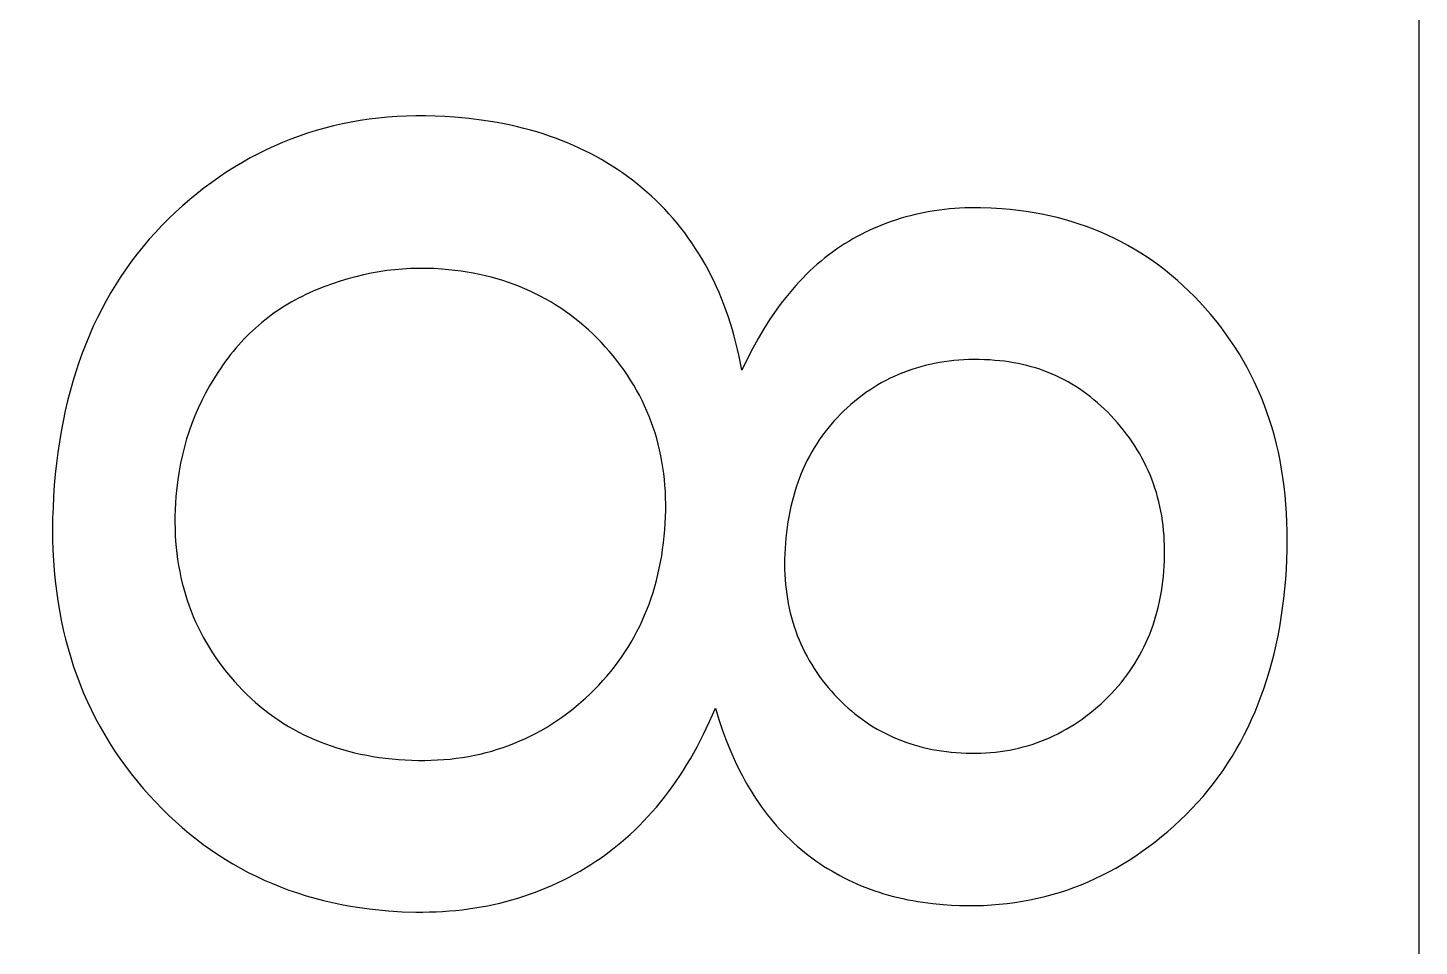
# Model space of a CAD drawing. Extents: x -8894 to -3022, y 6798 to 8329.
# Drawn here: x -6771.6 to -6714.1, y 7004.1 to 7042.1 of the extents above; entities that cross this region are included whole.
import ezdxf

# ---------------------------------------------------------------- set-up
doc = ezdxf.new("R2010")
doc.units = 0
doc.layers.add('LAYER_03', color=7, linetype='CONTINUOUS')
doc.layers.add('STEVILKE', color=7, linetype='CONTINUOUS')

msp = doc.modelspace()

# ---------------------------------------------------------------- linework, layer by layer
at = {"layer": 'LAYER_03'}
msp.add_lwpolyline([(-6864.513, 7080.068), (-6714.117, 7080.068), (-6714.117, 6848.068, -0.414214), (-6764.117, 6798.068), (-6889.517, 6798.068)], format="xyb", dxfattribs=at)
at = {"layer": 'STEVILKE'}
for p, q in [((-6756.753, 7032.065), (-6757.075, 7032.017)), ((-6756.429, 7032.103), (-6756.753, 7032.065)), ((-6756.105, 7032.131), (-6756.429, 7032.103)), ((-6755.781, 7032.149), (-6756.105, 7032.131)), ((-6755.456, 7032.158), (-6755.781, 7032.149)), ((-6755.13, 7032.157), (-6755.456, 7032.158)), ((-6754.804, 7032.146), (-6755.13, 7032.157)), ((-6754.477, 7032.125), (-6754.804, 7032.146)), ((-6754.211, 7032.102), (-6754.477, 7032.125)), ((-6753.949, 7032.073), (-6754.211, 7032.102)), ((-6753.689, 7032.039), (-6753.949, 7032.073)), ((-6759, 7031.524), (-6759.319, 7031.407)), ((-6758.681, 7031.63), (-6759, 7031.524)), ((-6758.361, 7031.727), (-6758.681, 7031.63)), ((-6758.04, 7031.814), (-6758.361, 7031.727)), ((-6757.719, 7031.892), (-6758.04, 7031.814)), ((-6757.398, 7031.959), (-6757.719, 7031.892)), ((-6757.075, 7032.017), (-6757.398, 7031.959)), ((-6753.433, 7031.999), (-6753.689, 7032.039)), ((-6753.18, 7031.954), (-6753.433, 7031.999)), ((-6752.93, 7031.904), (-6753.18, 7031.954)), ((-6752.683, 7031.848), (-6752.93, 7031.904)), ((-6752.44, 7031.788), (-6752.683, 7031.848)), ((-6752.199, 7031.721), (-6752.44, 7031.788)), ((-6751.962, 7031.65), (-6752.199, 7031.721)), ((-6751.729, 7031.573), (-6751.962, 7031.65)), ((-6751.498, 7031.491), (-6751.729, 7031.573)), ((-6751.271, 7031.404), (-6751.498, 7031.491)), ((-6760.407, 7030.922), (-6760.555, 7030.842)), ((-6760.257, 7030.999), (-6760.407, 7030.922)), ((-6760.105, 7031.073), (-6760.257, 7030.999)), ((-6759.951, 7031.145), (-6760.105, 7031.073)), ((-6759.795, 7031.214), (-6759.951, 7031.145)), ((-6759.637, 7031.281), (-6759.795, 7031.214)), ((-6759.319, 7031.407), (-6759.637, 7031.281)), ((-6751.047, 7031.311), (-6751.271, 7031.404)), ((-6750.826, 7031.213), (-6751.047, 7031.311)), ((-6750.608, 7031.109), (-6750.826, 7031.213)), ((-6750.394, 7031), (-6750.608, 7031.109)), ((-6750.182, 7030.886), (-6750.394, 7031)), ((-6761.267, 7030.407), (-6761.403, 7030.313)), ((-6761.128, 7030.499), (-6761.267, 7030.407)), ((-6760.988, 7030.589), (-6761.128, 7030.499)), ((-6760.846, 7030.676), (-6760.988, 7030.589)), ((-6760.702, 7030.76), (-6760.846, 7030.676)), ((-6760.555, 7030.842), (-6760.702, 7030.76)), ((-6749.974, 7030.767), (-6750.182, 7030.886)), ((-6749.77, 7030.642), (-6749.974, 7030.767)), ((-6749.568, 7030.512), (-6749.77, 7030.642)), ((-6749.37, 7030.377), (-6749.568, 7030.512)), ((-6749.175, 7030.236), (-6749.37, 7030.377)), ((-6762.055, 7029.802), (-6762.179, 7029.692)), ((-6761.928, 7029.909), (-6762.055, 7029.802)), ((-6761.8, 7030.014), (-6761.928, 7029.909)), ((-6761.669, 7030.116), (-6761.8, 7030.014)), ((-6761.537, 7030.216), (-6761.669, 7030.116)), ((-6761.403, 7030.313), (-6761.537, 7030.216)), ((-6748.983, 7030.09), (-6749.175, 7030.236)), ((-6748.794, 7029.939), (-6748.983, 7030.09)), ((-6748.609, 7029.782), (-6748.794, 7029.939)), ((-6748.426, 7029.62), (-6748.609, 7029.782)), ((-6762.657, 7029.228), (-6762.772, 7029.106)), ((-6762.541, 7029.348), (-6762.657, 7029.228)), ((-6762.422, 7029.465), (-6762.541, 7029.348)), ((-6762.302, 7029.58), (-6762.422, 7029.465)), ((-6762.179, 7029.692), (-6762.302, 7029.58)), ((-6748.247, 7029.453), (-6748.426, 7029.62)), ((-6748.072, 7029.28), (-6748.247, 7029.453)), ((-6747.899, 7029.102), (-6748.072, 7029.28)), ((-6763.104, 7028.723), (-6763.21, 7028.591)), ((-6762.995, 7028.853), (-6763.104, 7028.723)), ((-6762.884, 7028.981), (-6762.995, 7028.853)), ((-6762.772, 7029.106), (-6762.884, 7028.981)), ((-6747.73, 7028.919), (-6747.899, 7029.102)), ((-6747.563, 7028.73), (-6747.73, 7028.919)), ((-6747.402, 7028.538), (-6747.563, 7028.73)), ((-6763.617, 7028.036), (-6763.714, 7027.891)), ((-6763.519, 7028.178), (-6763.617, 7028.036)), ((-6763.418, 7028.318), (-6763.519, 7028.178)), ((-6763.315, 7028.456), (-6763.418, 7028.318)), ((-6763.21, 7028.591), (-6763.315, 7028.456)), ((-6747.246, 7028.343), (-6747.402, 7028.538)), ((-6747.096, 7028.145), (-6747.246, 7028.343)), ((-6746.952, 7027.945), (-6747.096, 7028.145)), ((-6734.883, 7028.037), (-6735.068, 7027.978)), ((-6734.696, 7028.092), (-6734.883, 7028.037)), ((-6734.506, 7028.142), (-6734.696, 7028.092)), ((-6734.315, 7028.188), (-6734.506, 7028.142)), ((-6734.121, 7028.228), (-6734.315, 7028.188)), ((-6733.925, 7028.264), (-6734.121, 7028.228)), ((-6733.727, 7028.296), (-6733.925, 7028.264)), ((-6733.527, 7028.323), (-6733.727, 7028.296)), ((-6733.325, 7028.345), (-6733.527, 7028.323)), ((-6733.12, 7028.363), (-6733.325, 7028.345)), ((-6732.913, 7028.375), (-6733.12, 7028.363)), ((-6732.704, 7028.384), (-6732.913, 7028.375)), ((-6732.493, 7028.387), (-6732.704, 7028.384)), ((-6732.28, 7028.386), (-6732.493, 7028.387)), ((-6732.065, 7028.381), (-6732.28, 7028.386)), ((-6731.847, 7028.37), (-6732.065, 7028.381)), ((-6731.627, 7028.355), (-6731.847, 7028.37)), ((-6731.433, 7028.338), (-6731.627, 7028.355)), ((-6731.241, 7028.316), (-6731.433, 7028.338)), ((-6731.051, 7028.29), (-6731.241, 7028.316)), ((-6730.862, 7028.259), (-6731.051, 7028.29)), ((-6730.676, 7028.224), (-6730.862, 7028.259)), ((-6730.492, 7028.185), (-6730.676, 7028.224)), ((-6730.311, 7028.141), (-6730.492, 7028.185)), ((-6730.131, 7028.093), (-6730.311, 7028.141)), ((-6729.953, 7028.041), (-6730.131, 7028.093)), ((-6729.777, 7027.984), (-6729.953, 7028.041)), ((-6763.901, 7027.596), (-6764.077, 7027.298)), ((-6763.714, 7027.891), (-6763.901, 7027.596)), ((-6746.813, 7027.743), (-6746.952, 7027.945)), ((-6746.681, 7027.538), (-6746.813, 7027.743)), ((-6746.554, 7027.331), (-6746.681, 7027.538)), ((-6736.132, 7027.524), (-6736.302, 7027.433)), ((-6735.96, 7027.612), (-6736.132, 7027.524)), ((-6735.786, 7027.694), (-6735.96, 7027.612)), ((-6735.61, 7027.772), (-6735.786, 7027.694)), ((-6735.431, 7027.845), (-6735.61, 7027.772)), ((-6735.251, 7027.914), (-6735.431, 7027.845)), ((-6735.068, 7027.978), (-6735.251, 7027.914)), ((-6729.604, 7027.922), (-6729.777, 7027.984)), ((-6729.432, 7027.857), (-6729.604, 7027.922)), ((-6729.263, 7027.787), (-6729.432, 7027.857)), ((-6729.096, 7027.712), (-6729.263, 7027.787)), ((-6728.93, 7027.634), (-6729.096, 7027.712)), ((-6728.767, 7027.551), (-6728.93, 7027.634)), ((-6728.606, 7027.463), (-6728.767, 7027.551)), ((-6728.447, 7027.371), (-6728.606, 7027.463)), ((-6764.243, 7026.996), (-6764.399, 7026.69)), ((-6764.077, 7027.298), (-6764.243, 7026.996)), ((-6746.433, 7027.121), (-6746.554, 7027.331)), ((-6746.318, 7026.909), (-6746.433, 7027.121)), ((-6746.208, 7026.695), (-6746.318, 7026.909)), ((-6737.118, 7026.904), (-6737.275, 7026.784)), ((-6736.959, 7027.019), (-6737.118, 7026.904)), ((-6736.798, 7027.129), (-6736.959, 7027.019)), ((-6736.635, 7027.235), (-6736.798, 7027.129)), ((-6736.47, 7027.336), (-6736.635, 7027.235)), ((-6736.302, 7027.433), (-6736.47, 7027.336)), ((-6728.29, 7027.275), (-6728.447, 7027.371)), ((-6728.135, 7027.174), (-6728.29, 7027.275)), ((-6727.983, 7027.069), (-6728.135, 7027.174)), ((-6727.832, 7026.96), (-6727.983, 7027.069)), ((-6727.683, 7026.846), (-6727.832, 7026.96)), ((-6764.544, 7026.38), (-6764.68, 7026.067)), ((-6764.399, 7026.69), (-6764.544, 7026.38)), ((-6746.105, 7026.478), (-6746.208, 7026.695)), ((-6746.007, 7026.258), (-6746.105, 7026.478)), ((-6737.731, 7026.398), (-6737.876, 7026.262)), ((-6737.582, 7026.531), (-6737.731, 7026.398)), ((-6737.43, 7026.66), (-6737.582, 7026.531)), ((-6737.275, 7026.784), (-6737.43, 7026.66)), ((-6727.537, 7026.728), (-6727.683, 7026.846)), ((-6727.392, 7026.605), (-6727.537, 7026.728)), ((-6727.25, 7026.478), (-6727.392, 7026.605)), ((-6727.11, 7026.347), (-6727.25, 7026.478)), ((-6726.971, 7026.211), (-6727.11, 7026.347)), ((-6764.805, 7025.75), (-6764.92, 7025.429)), ((-6764.68, 7026.067), (-6764.805, 7025.75)), ((-6745.915, 7026.036), (-6746.007, 7026.258)), ((-6745.829, 7025.812), (-6745.915, 7026.036)), ((-6745.748, 7025.585), (-6745.829, 7025.812)), ((-6738.286, 7025.836), (-6738.415, 7025.689)), ((-6738.154, 7025.981), (-6738.286, 7025.836)), ((-6738.017, 7026.123), (-6738.154, 7025.981)), ((-6737.876, 7026.262), (-6738.017, 7026.123)), ((-6726.835, 7026.071), (-6726.971, 7026.211)), ((-6726.701, 7025.927), (-6726.835, 7026.071)), ((-6726.569, 7025.778), (-6726.701, 7025.927)), ((-6726.439, 7025.625), (-6726.569, 7025.778)), ((-6764.92, 7025.429), (-6765.024, 7025.105)), ((-6745.674, 7025.356), (-6745.748, 7025.585)), ((-6745.605, 7025.124), (-6745.674, 7025.356)), ((-6738.775, 7025.227), (-6738.886, 7025.067)), ((-6738.659, 7025.384), (-6738.775, 7025.227)), ((-6738.539, 7025.538), (-6738.659, 7025.384)), ((-6738.415, 7025.689), (-6738.539, 7025.538)), ((-6726.313, 7025.469), (-6726.439, 7025.625)), ((-6726.191, 7025.31), (-6726.313, 7025.469)), ((-6726.073, 7025.15), (-6726.191, 7025.31)), ((-6725.96, 7024.988), (-6726.073, 7025.15)), ((-6765.118, 7024.777), (-6765.202, 7024.445)), ((-6765.024, 7025.105), (-6765.118, 7024.777)), ((-6745.542, 7024.89), (-6745.605, 7025.124)), ((-6745.485, 7024.653), (-6745.542, 7024.89)), ((-6745.433, 7024.414), (-6745.485, 7024.653)), ((-6739.196, 7024.57), (-6739.291, 7024.398)), ((-6739.097, 7024.739), (-6739.196, 7024.57)), ((-6738.994, 7024.905), (-6739.097, 7024.739)), ((-6738.886, 7025.067), (-6738.994, 7024.905)), ((-6725.852, 7024.823), (-6725.96, 7024.988)), ((-6725.748, 7024.657), (-6725.852, 7024.823)), ((-6725.649, 7024.489), (-6725.748, 7024.657)), ((-6765.276, 7024.109), (-6765.339, 7023.77)), ((-6765.202, 7024.445), (-6765.276, 7024.109)), ((-6745.388, 7024.173), (-6745.433, 7024.414)), ((-6745.348, 7023.929), (-6745.388, 7024.173)), ((-6739.469, 7024.046), (-6739.551, 7023.865)), ((-6739.382, 7024.224), (-6739.469, 7024.046)), ((-6739.291, 7024.398), (-6739.382, 7024.224)), ((-6725.554, 7024.319), (-6725.649, 7024.489)), ((-6725.464, 7024.146), (-6725.554, 7024.319)), ((-6725.379, 7023.972), (-6725.464, 7024.146)), ((-6765.393, 7023.426), (-6765.436, 7023.08)), ((-6765.339, 7023.77), (-6765.393, 7023.426)), ((-6745.314, 7023.682), (-6745.348, 7023.929)), ((-6745.286, 7023.433), (-6745.314, 7023.682)), ((-6745.263, 7023.182), (-6745.286, 7023.433)), ((-6739.703, 7023.494), (-6739.773, 7023.305)), ((-6739.629, 7023.681), (-6739.703, 7023.494)), ((-6739.551, 7023.865), (-6739.629, 7023.681)), ((-6725.298, 7023.796), (-6725.379, 7023.972)), ((-6725.221, 7023.618), (-6725.298, 7023.796)), ((-6725.149, 7023.438), (-6725.221, 7023.618)), ((-6725.082, 7023.256), (-6725.149, 7023.438)), ((-6765.436, 7023.08), (-6765.468, 7022.729)), ((-6745.246, 7022.928), (-6745.263, 7023.182)), ((-6745.236, 7022.672), (-6745.246, 7022.928)), ((-6739.901, 7022.916), (-6739.958, 7022.717)), ((-6739.839, 7023.112), (-6739.901, 7022.916)), ((-6739.773, 7023.305), (-6739.839, 7023.112)), ((-6725.019, 7023.072), (-6725.082, 7023.256)), ((-6724.961, 7022.885), (-6725.019, 7023.072)), ((-6724.908, 7022.697), (-6724.961, 7022.885)), ((-6765.487, 7022.456), (-6765.5, 7022.186)), ((-6765.468, 7022.729), (-6765.487, 7022.456)), ((-6745.231, 7022.413), (-6745.236, 7022.672)), ((-6745.231, 7022.152), (-6745.231, 7022.413)), ((-6740.06, 7022.311), (-6740.105, 7022.103)), ((-6740.011, 7022.516), (-6740.06, 7022.311)), ((-6739.958, 7022.717), (-6740.011, 7022.516)), ((-6724.859, 7022.507), (-6724.908, 7022.697)), ((-6724.814, 7022.315), (-6724.859, 7022.507)), ((-6724.774, 7022.121), (-6724.814, 7022.315)), ((-6765.507, 7021.919), (-6765.508, 7021.653)), ((-6765.5, 7022.186), (-6765.507, 7021.919)), ((-6745.25, 7021.623), (-6745.238, 7021.889)), ((-6745.238, 7021.889), (-6745.231, 7022.152)), ((-6740.146, 7021.892), (-6740.182, 7021.679)), ((-6740.105, 7022.103), (-6740.146, 7021.892)), ((-6724.739, 7021.925), (-6724.774, 7022.121)), ((-6724.708, 7021.727), (-6724.739, 7021.925)), ((-6724.682, 7021.528), (-6724.708, 7021.727)), ((-6765.508, 7021.653), (-6765.504, 7021.391)), ((-6765.504, 7021.391), (-6765.494, 7021.131)), ((-6765.494, 7021.131), (-6765.478, 7020.874)), ((-6745.293, 7021.08), (-6745.269, 7021.354)), ((-6745.269, 7021.354), (-6745.25, 7021.623)), ((-6740.243, 7021.242), (-6740.267, 7021.019)), ((-6740.215, 7021.462), (-6740.243, 7021.242)), ((-6740.182, 7021.679), (-6740.215, 7021.462)), ((-6724.66, 7021.326), (-6724.682, 7021.528)), ((-6724.643, 7021.122), (-6724.66, 7021.326)), ((-6724.631, 7020.916), (-6724.643, 7021.122)), ((-6765.478, 7020.874), (-6765.456, 7020.619)), ((-6765.456, 7020.619), (-6765.429, 7020.367)), ((-6745.358, 7020.541), (-6745.323, 7020.809)), ((-6745.323, 7020.809), (-6745.293, 7021.08)), ((-6740.302, 7020.574), (-6740.312, 7020.356)), ((-6740.287, 7020.794), (-6740.302, 7020.574)), ((-6740.267, 7021.019), (-6740.287, 7020.794)), ((-6724.623, 7020.708), (-6724.631, 7020.916)), ((-6724.619, 7020.498), (-6724.623, 7020.708)), ((-6765.429, 7020.367), (-6765.396, 7020.117)), ((-6765.396, 7020.117), (-6765.357, 7019.87)), ((-6745.496, 7019.758), (-6745.444, 7020.015)), ((-6745.444, 7020.015), (-6745.398, 7020.276)), ((-6745.398, 7020.276), (-6745.358, 7020.541)), ((-6740.318, 7020.141), (-6740.32, 7019.927)), ((-6740.312, 7020.356), (-6740.318, 7020.141)), ((-6724.636, 7019.857), (-6724.626, 7020.073)), ((-6724.626, 7020.073), (-6724.62, 7020.286)), ((-6724.62, 7020.286), (-6724.619, 7020.498)), ((-6765.357, 7019.87), (-6765.312, 7019.625)), ((-6765.312, 7019.625), (-6765.262, 7019.383)), ((-6745.615, 7019.252), (-6745.552, 7019.503)), ((-6745.552, 7019.503), (-6745.496, 7019.758)), ((-6740.32, 7019.927), (-6740.317, 7019.716)), ((-6740.317, 7019.716), (-6740.309, 7019.507)), ((-6740.309, 7019.507), (-6740.297, 7019.3)), ((-6724.694, 7019.211), (-6724.67, 7019.424)), ((-6724.67, 7019.424), (-6724.651, 7019.639)), ((-6724.651, 7019.639), (-6724.636, 7019.857)), ((-6765.262, 7019.383), (-6765.206, 7019.144)), ((-6765.206, 7019.144), (-6765.144, 7018.907)), ((-6765.144, 7018.907), (-6765.076, 7018.673)), ((-6745.755, 7018.76), (-6745.682, 7019.004)), ((-6745.682, 7019.004), (-6745.615, 7019.252)), ((-6740.297, 7019.3), (-6740.28, 7019.095)), ((-6740.28, 7019.095), (-6740.258, 7018.893)), ((-6740.258, 7018.893), (-6740.233, 7018.692)), ((-6724.753, 7018.793), (-6724.721, 7019.001)), ((-6724.721, 7019.001), (-6724.694, 7019.211)), ((-6765.076, 7018.673), (-6765.003, 7018.441)), ((-6765.003, 7018.441), (-6764.924, 7018.212)), ((-6746.007, 7018.046), (-6745.918, 7018.281)), ((-6745.918, 7018.281), (-6745.834, 7018.519)), ((-6745.834, 7018.519), (-6745.755, 7018.76)), ((-6740.233, 7018.692), (-6740.202, 7018.494)), ((-6740.202, 7018.494), (-6740.167, 7018.298)), ((-6740.167, 7018.298), (-6740.128, 7018.104)), ((-6724.875, 7018.186), (-6724.83, 7018.386)), ((-6724.83, 7018.386), (-6724.79, 7018.588)), ((-6724.79, 7018.588), (-6724.753, 7018.793)), ((-6764.924, 7018.212), (-6764.839, 7017.985)), ((-6764.839, 7017.985), (-6764.749, 7017.761)), ((-6764.749, 7017.761), (-6764.652, 7017.539)), ((-6746.202, 7017.587), (-6746.102, 7017.815)), ((-6746.102, 7017.815), (-6746.007, 7018.046)), ((-6740.128, 7018.104), (-6740.084, 7017.912)), ((-6740.084, 7017.912), (-6740.035, 7017.722)), ((-6740.035, 7017.722), (-6739.982, 7017.535)), ((-6725.036, 7017.602), (-6724.978, 7017.794)), ((-6724.978, 7017.794), (-6724.924, 7017.988)), ((-6724.924, 7017.988), (-6724.875, 7018.186)), ((-6764.652, 7017.539), (-6764.55, 7017.32)), ((-6764.55, 7017.32), (-6764.442, 7017.104)), ((-6764.442, 7017.104), (-6764.329, 7016.89)), ((-6746.535, 7016.924), (-6746.418, 7017.142)), ((-6746.418, 7017.142), (-6746.307, 7017.363)), ((-6746.307, 7017.363), (-6746.202, 7017.587)), ((-6739.982, 7017.535), (-6739.924, 7017.349)), ((-6739.924, 7017.349), (-6739.862, 7017.166)), ((-6739.862, 7017.166), (-6739.795, 7016.985)), ((-6725.235, 7017.04), (-6725.164, 7017.225)), ((-6725.164, 7017.225), (-6725.098, 7017.412)), ((-6725.098, 7017.412), (-6725.036, 7017.602)), ((-6764.329, 7016.89), (-6764.21, 7016.679)), ((-6764.21, 7016.679), (-6764.085, 7016.47)), ((-6746.784, 7016.498), (-6746.656, 7016.709)), ((-6746.656, 7016.709), (-6746.535, 7016.924)), ((-6739.795, 7016.985), (-6739.724, 7016.806)), ((-6739.724, 7016.806), (-6739.648, 7016.629)), ((-6739.648, 7016.629), (-6739.568, 7016.455)), ((-6725.473, 7016.503), (-6725.39, 7016.679)), ((-6725.39, 7016.679), (-6725.31, 7016.859)), ((-6725.31, 7016.859), (-6725.235, 7017.04)), ((-6764.085, 7016.47), (-6763.954, 7016.264)), ((-6763.954, 7016.264), (-6763.817, 7016.06)), ((-6763.817, 7016.06), (-6763.675, 7015.859)), ((-6747.198, 7015.885), (-6747.054, 7016.086)), ((-6747.054, 7016.086), (-6746.916, 7016.29)), ((-6746.916, 7016.29), (-6746.784, 7016.498)), ((-6739.568, 7016.455), (-6739.483, 7016.282)), ((-6739.483, 7016.282), (-6739.394, 7016.112)), ((-6739.394, 7016.112), (-6739.3, 7015.943)), ((-6725.851, 7015.821), (-6725.75, 7015.988)), ((-6725.75, 7015.988), (-6725.654, 7016.157)), ((-6725.654, 7016.157), (-6725.561, 7016.328)), ((-6725.561, 7016.328), (-6725.473, 7016.503)), ((-6763.675, 7015.859), (-6763.527, 7015.66)), ((-6763.527, 7015.66), (-6763.374, 7015.464)), ((-6763.374, 7015.464), (-6763.214, 7015.271)), ((-6747.66, 7015.301), (-6747.501, 7015.492)), ((-6747.501, 7015.492), (-6747.346, 7015.687)), ((-6747.346, 7015.687), (-6747.198, 7015.885)), ((-6739.3, 7015.943), (-6739.201, 7015.777)), ((-6739.201, 7015.777), (-6739.098, 7015.613)), ((-6739.098, 7015.613), (-6738.99, 7015.452)), ((-6738.99, 7015.452), (-6738.878, 7015.292)), ((-6726.18, 7015.338), (-6726.066, 7015.496)), ((-6726.066, 7015.496), (-6725.956, 7015.658)), ((-6725.956, 7015.658), (-6725.851, 7015.821)), ((-6763.214, 7015.271), (-6763.05, 7015.081)), ((-6763.05, 7015.081), (-6762.883, 7014.897)), ((-6762.883, 7014.897), (-6762.712, 7014.718)), ((-6748.172, 7014.747), (-6747.996, 7014.928)), ((-6747.996, 7014.928), (-6747.826, 7015.113)), ((-6747.826, 7015.113), (-6747.66, 7015.301)), ((-6738.878, 7015.292), (-6738.761, 7015.135)), ((-6738.761, 7015.135), (-6738.64, 7014.979)), ((-6738.64, 7014.979), (-6738.514, 7014.826)), ((-6738.514, 7014.826), (-6738.385, 7014.676)), ((-6726.678, 7014.728), (-6726.547, 7014.877)), ((-6726.547, 7014.877), (-6726.42, 7015.028)), ((-6726.42, 7015.028), (-6726.298, 7015.181)), ((-6726.298, 7015.181), (-6726.18, 7015.338)), ((-6762.712, 7014.718), (-6762.537, 7014.545)), ((-6762.537, 7014.545), (-6762.36, 7014.377)), ((-6762.36, 7014.377), (-6762.179, 7014.214)), ((-6748.928, 7014.057), (-6748.732, 7014.223)), ((-6748.732, 7014.223), (-6748.54, 7014.395)), ((-6748.54, 7014.395), (-6748.353, 7014.569)), ((-6748.353, 7014.569), (-6748.172, 7014.747)), ((-6738.385, 7014.676), (-6738.254, 7014.53)), ((-6738.254, 7014.53), (-6738.12, 7014.389)), ((-6738.12, 7014.389), (-6737.984, 7014.252)), ((-6737.984, 7014.252), (-6737.845, 7014.119)), ((-6727.245, 7014.16), (-6727.097, 7014.299)), ((-6727.097, 7014.299), (-6726.953, 7014.439)), ((-6726.953, 7014.439), (-6726.813, 7014.583)), ((-6726.813, 7014.583), (-6726.678, 7014.728)), ((-6762.179, 7014.214), (-6761.994, 7014.056)), ((-6761.994, 7014.056), (-6761.806, 7013.904)), ((-6761.806, 7013.904), (-6761.615, 7013.757)), ((-6761.615, 7013.757), (-6761.42, 7013.616)), ((-6749.532, 7013.593), (-6749.328, 7013.742)), ((-6749.328, 7013.742), (-6749.127, 7013.896)), ((-6749.127, 7013.896), (-6748.928, 7014.057)), ((-6737.845, 7014.119), (-6737.705, 7013.99)), ((-6737.705, 7013.99), (-6737.562, 7013.866)), ((-6737.562, 7013.866), (-6737.416, 7013.745)), ((-6737.416, 7013.745), (-6737.269, 7013.63)), ((-6727.87, 7013.643), (-6727.711, 7013.766)), ((-6727.711, 7013.766), (-6727.553, 7013.893)), ((-6727.553, 7013.893), (-6727.398, 7014.025)), ((-6727.398, 7014.025), (-6727.245, 7014.16)), ((-6761.42, 7013.616), (-6761.222, 7013.48)), ((-6761.222, 7013.48), (-6761.02, 7013.349)), ((-6761.02, 7013.349), (-6760.815, 7013.224)), ((-6760.815, 7013.224), (-6760.606, 7013.104)), ((-6760.606, 7013.104), (-6760.394, 7012.989)), ((-6750.373, 7013.058), (-6750.159, 7013.183)), ((-6750.159, 7013.183), (-6749.947, 7013.314)), ((-6749.947, 7013.314), (-6749.738, 7013.45)), ((-6749.738, 7013.45), (-6749.532, 7013.593)), ((-6737.269, 7013.63), (-6737.119, 7013.518)), ((-6737.119, 7013.518), (-6736.966, 7013.411)), ((-6736.966, 7013.411), (-6736.812, 7013.307)), ((-6736.812, 7013.307), (-6736.655, 7013.209)), ((-6736.655, 7013.209), (-6736.496, 7013.114)), ((-6736.496, 7013.114), (-6736.334, 7013.024)), ((-6728.861, 7013.007), (-6728.691, 7013.102)), ((-6728.691, 7013.102), (-6728.523, 7013.2)), ((-6728.523, 7013.2), (-6728.357, 7013.304)), ((-6728.357, 7013.304), (-6728.193, 7013.412)), ((-6728.193, 7013.412), (-6728.031, 7013.526)), ((-6728.031, 7013.526), (-6727.87, 7013.643)), ((-6760.394, 7012.989), (-6760.179, 7012.88)), ((-6760.179, 7012.88), (-6759.96, 7012.775)), ((-6759.96, 7012.775), (-6759.738, 7012.677)), ((-6759.738, 7012.677), (-6759.512, 7012.583)), ((-6759.512, 7012.583), (-6759.283, 7012.495)), ((-6751.709, 7012.435), (-6751.48, 7012.524)), ((-6751.48, 7012.524), (-6751.254, 7012.619)), ((-6751.254, 7012.619), (-6751.03, 7012.72)), ((-6751.03, 7012.72), (-6750.808, 7012.826)), ((-6750.808, 7012.826), (-6750.589, 7012.939)), ((-6750.589, 7012.939), (-6750.373, 7013.058)), ((-6736.334, 7013.024), (-6736.171, 7012.938)), ((-6736.171, 7012.938), (-6736.005, 7012.856)), ((-6736.005, 7012.856), (-6735.836, 7012.778)), ((-6735.836, 7012.778), (-6735.666, 7012.705)), ((-6735.666, 7012.705), (-6735.493, 7012.636)), ((-6735.493, 7012.636), (-6735.317, 7012.571)), ((-6735.317, 7012.571), (-6735.14, 7012.511)), ((-6735.14, 7012.511), (-6734.96, 7012.454)), ((-6730.096, 7012.48), (-6729.914, 7012.541)), ((-6729.914, 7012.541), (-6729.734, 7012.607)), ((-6729.734, 7012.607), (-6729.556, 7012.677)), ((-6729.556, 7012.677), (-6729.38, 7012.753)), ((-6729.38, 7012.753), (-6729.205, 7012.833)), ((-6729.205, 7012.833), (-6729.032, 7012.918)), ((-6729.032, 7012.918), (-6728.861, 7013.007)), ((-6759.283, 7012.495), (-6759.051, 7012.413)), ((-6759.051, 7012.413), (-6758.815, 7012.335)), ((-6758.815, 7012.335), (-6758.576, 7012.263)), ((-6758.576, 7012.263), (-6758.333, 7012.197)), ((-6758.333, 7012.197), (-6758.087, 7012.135)), ((-6758.087, 7012.135), (-6757.837, 7012.079)), ((-6757.837, 7012.079), (-6757.584, 7012.029)), ((-6757.584, 7012.029), (-6757.328, 7011.983)), ((-6757.328, 7011.983), (-6757.068, 7011.943)), ((-6757.068, 7011.943), (-6756.805, 7011.909)), ((-6753.886, 7011.903), (-6753.634, 7011.938)), ((-6753.634, 7011.938), (-6753.384, 7011.98)), ((-6753.384, 7011.98), (-6753.137, 7012.027)), ((-6753.137, 7012.027), (-6752.893, 7012.08)), ((-6752.893, 7012.08), (-6752.651, 7012.139)), ((-6752.651, 7012.139), (-6752.412, 7012.204)), ((-6752.412, 7012.204), (-6752.175, 7012.275)), ((-6752.175, 7012.275), (-6751.941, 7012.352)), ((-6751.941, 7012.352), (-6751.709, 7012.435)), ((-6734.96, 7012.454), (-6734.778, 7012.402)), ((-6734.778, 7012.402), (-6734.593, 7012.355)), ((-6734.593, 7012.355), (-6734.407, 7012.311)), ((-6734.407, 7012.311), (-6734.217, 7012.272)), ((-6734.217, 7012.272), (-6734.026, 7012.237)), ((-6734.026, 7012.237), (-6733.832, 7012.206)), ((-6733.832, 7012.206), (-6733.636, 7012.18)), ((-6733.636, 7012.18), (-6733.438, 7012.158)), ((-6733.438, 7012.158), (-6733.237, 7012.14)), ((-6733.237, 7012.14), (-6733.028, 7012.126)), ((-6733.028, 7012.126), (-6732.82, 7012.116)), ((-6732.82, 7012.116), (-6732.615, 7012.112)), ((-6732.615, 7012.112), (-6732.41, 7012.112)), ((-6732.41, 7012.112), (-6732.208, 7012.116)), ((-6732.208, 7012.116), (-6732.007, 7012.126)), ((-6732.007, 7012.126), (-6731.808, 7012.14)), ((-6731.808, 7012.14), (-6731.611, 7012.159)), ((-6731.611, 7012.159), (-6731.416, 7012.183)), ((-6731.416, 7012.183), (-6731.222, 7012.211)), ((-6731.222, 7012.211), (-6731.03, 7012.244)), ((-6731.03, 7012.244), (-6730.839, 7012.282)), ((-6730.839, 7012.282), (-6730.651, 7012.324)), ((-6730.651, 7012.324), (-6730.464, 7012.371)), ((-6730.464, 7012.371), (-6730.279, 7012.423)), ((-6730.279, 7012.423), (-6730.096, 7012.48)), ((-6756.805, 7011.909), (-6756.538, 7011.88)), ((-6756.538, 7011.88), (-6756.268, 7011.856)), ((-6756.268, 7011.856), (-6755.993, 7011.837)), ((-6755.993, 7011.837), (-6755.721, 7011.824)), ((-6755.721, 7011.824), (-6755.451, 7011.818)), ((-6755.451, 7011.818), (-6755.184, 7011.817)), ((-6755.184, 7011.817), (-6754.919, 7011.822)), ((-6754.919, 7011.822), (-6754.657, 7011.834)), ((-6754.657, 7011.834), (-6754.397, 7011.851)), ((-6754.397, 7011.851), (-6754.14, 7011.874)), ((-6754.14, 7011.874), (-6753.886, 7011.903))]:
    msp.add_line(p, q, dxfattribs=at)
msp.add_lwpolyline([(-6742.087, 7027.943), (-6742.2, 7028.516), (-6742.263, 7028.797), (-6742.33, 7029.074), (-6742.402, 7029.348), (-6742.478, 7029.617), (-6742.559, 7029.883), (-6742.644, 7030.145), (-6742.734, 7030.404), (-6742.827, 7030.659), (-6742.926, 7030.909), (-6743.028, 7031.157), (-6743.136, 7031.4), (-6743.247, 7031.639), (-6743.363, 7031.875), (-6743.483, 7032.107), (-6743.608, 7032.336), (-6743.737, 7032.56), (-6743.87, 7032.781), (-6744.008, 7032.998), (-6744.151, 7033.211), (-6744.297, 7033.421), (-6744.448, 7033.627), (-6744.604, 7033.829), (-6744.764, 7034.027), (-6744.928, 7034.221), (-6745.097, 7034.412), (-6745.27, 7034.599), (-6745.447, 7034.782), (-6745.629, 7034.961), (-6745.816, 7035.137), (-6746.006, 7035.309), (-6746.201, 7035.477), (-6746.399, 7035.64), (-6746.6, 7035.798), (-6746.806, 7035.952), (-6747.014, 7036.102), (-6747.226, 7036.247), (-6747.441, 7036.387), (-6747.66, 7036.523), (-6747.883, 7036.654), (-6748.108, 7036.78), (-6748.338, 7036.902), (-6748.57, 7037.02), (-6748.806, 7037.133), (-6749.046, 7037.241), (-6749.289, 7037.345), (-6749.536, 7037.444), (-6749.786, 7037.539), (-6750.039, 7037.629), (-6750.296, 7037.714), (-6750.557, 7037.795), (-6750.82, 7037.871), (-6751.088, 7037.943), (-6751.359, 7038.01), (-6751.633, 7038.073), (-6751.911, 7038.131), (-6752.192, 7038.184), (-6752.476, 7038.233), (-6752.765, 7038.277), (-6753.351, 7038.352), (-6753.952, 7038.409), (-6754.358, 7038.436), (-6754.76, 7038.454), (-6755.159, 7038.463), (-6755.554, 7038.463), (-6755.946, 7038.454), (-6756.335, 7038.435), (-6756.72, 7038.408), (-6757.101, 7038.371), (-6757.479, 7038.325), (-6757.853, 7038.27), (-6758.224, 7038.206), (-6758.591, 7038.132), (-6758.955, 7038.05), (-6759.315, 7037.958), (-6759.671, 7037.857), (-6760.025, 7037.747), (-6760.374, 7037.628), (-6760.72, 7037.5), (-6761.063, 7037.362), (-6761.402, 7037.216), (-6761.737, 7037.06), (-6762.069, 7036.895), (-6762.398, 7036.721), (-6762.723, 7036.537), (-6763.044, 7036.345), (-6763.362, 7036.143), (-6763.676, 7035.933), (-6763.987, 7035.713), (-6764.295, 7035.484), (-6764.598, 7035.245), (-6764.899, 7034.998), (-6765.195, 7034.741), (-6765.486, 7034.477), (-6765.769, 7034.207), (-6766.044, 7033.93), (-6766.311, 7033.647), (-6766.569, 7033.358), (-6766.82, 7033.062), (-6767.062, 7032.761), (-6767.296, 7032.453), (-6767.523, 7032.139), (-6767.741, 7031.818), (-6767.951, 7031.492), (-6768.153, 7031.159), (-6768.347, 7030.82), (-6768.532, 7030.474), (-6768.71, 7030.123), (-6768.88, 7029.765), (-6769.041, 7029.401), (-6769.194, 7029.03), (-6769.34, 7028.654), (-6769.477, 7028.271), (-6769.606, 7027.882), (-6769.727, 7027.487), (-6769.84, 7027.085), (-6769.945, 7026.677), (-6770.041, 7026.263), (-6770.13, 7025.843), (-6770.211, 7025.416), (-6770.283, 7024.984), (-6770.347, 7024.545), (-6770.404, 7024.099), (-6770.452, 7023.648), (-6770.492, 7023.19), (-6770.524, 7022.732), (-6770.546, 7022.278), (-6770.56, 7021.83), (-6770.565, 7021.386), (-6770.561, 7020.947), (-6770.547, 7020.513), (-6770.525, 7020.085), (-6770.495, 7019.661), (-6770.455, 7019.241), (-6770.406, 7018.827), (-6770.348, 7018.418), (-6770.281, 7018.014), (-6770.206, 7017.614), (-6770.121, 7017.22), (-6770.028, 7016.83), (-6769.926, 7016.445), (-6769.814, 7016.065), (-6769.694, 7015.69), (-6769.565, 7015.32), (-6769.427, 7014.955), (-6769.28, 7014.595), (-6769.124, 7014.24), (-6768.959, 7013.89), (-6768.785, 7013.544), (-6768.602, 7013.204), (-6768.41, 7012.868), (-6768.21, 7012.537), (-6768, 7012.211), (-6767.782, 7011.89), (-6767.554, 7011.574), (-6767.318, 7011.263), (-6767.073, 7010.957), (-6766.821, 7010.658), (-6766.564, 7010.367), (-6766.303, 7010.084), (-6766.036, 7009.81), (-6765.766, 7009.545), (-6765.49, 7009.288), (-6765.21, 7009.04), (-6764.925, 7008.8), (-6764.636, 7008.569), (-6764.342, 7008.346), (-6764.043, 7008.132), (-6763.739, 7007.926), (-6763.431, 7007.728), (-6763.118, 7007.54), (-6762.801, 7007.359), (-6762.479, 7007.188), (-6762.152, 7007.025), (-6761.82, 7006.87), (-6761.484, 7006.724), (-6761.143, 7006.586), (-6760.798, 7006.457), (-6760.448, 7006.336), (-6760.093, 7006.224), (-6759.733, 7006.12), (-6759.369, 7006.025), (-6759, 7005.939), (-6758.627, 7005.861), (-6758.248, 7005.791), (-6757.866, 7005.73), (-6757.478, 7005.678), (-6757.086, 7005.634), (-6756.689, 7005.598), (-6756.115, 7005.563), (-6755.551, 7005.547), (-6755.272, 7005.546), (-6754.995, 7005.55), (-6754.72, 7005.559), (-6754.447, 7005.573), (-6754.177, 7005.592), (-6753.908, 7005.616), (-6753.642, 7005.645), (-6753.378, 7005.678), (-6753.116, 7005.716), (-6752.856, 7005.76), (-6752.599, 7005.808), (-6752.344, 7005.861), (-6752.09, 7005.919), (-6751.839, 7005.981), (-6751.59, 7006.049), (-6751.343, 7006.122), (-6751.099, 7006.199), (-6750.856, 7006.281), (-6750.616, 7006.368), (-6750.378, 7006.46), (-6750.142, 7006.557), (-6749.908, 7006.659), (-6749.676, 7006.766), (-6749.447, 7006.877), (-6749.219, 7006.993), (-6748.994, 7007.115), (-6748.771, 7007.241), (-6748.55, 7007.372), (-6748.332, 7007.508), (-6748.117, 7007.648), (-6747.905, 7007.793), (-6747.697, 7007.942), (-6747.492, 7008.096), (-6747.29, 7008.255), (-6747.091, 7008.418), (-6746.896, 7008.585), (-6746.703, 7008.758), (-6746.514, 7008.934), (-6746.329, 7009.116), (-6746.146, 7009.302), (-6745.967, 7009.492), (-6745.791, 7009.687), (-6745.618, 7009.887), (-6745.449, 7010.091), (-6745.283, 7010.299), (-6745.12, 7010.513), (-6744.96, 7010.73), (-6744.803, 7010.953), (-6744.65, 7011.18), (-6744.5, 7011.411), (-6744.353, 7011.647), (-6744.21, 7011.888), (-6744.07, 7012.133), (-6743.933, 7012.383), (-6743.668, 7012.896), (-6743.417, 7013.428), (-6743.179, 7013.977), (-6743.036, 7013.508), (-6742.883, 7013.052), (-6742.719, 7012.61), (-6742.545, 7012.183), (-6742.36, 7011.769), (-6742.166, 7011.37), (-6742.065, 7011.175), (-6741.961, 7010.984), (-6741.855, 7010.797), (-6741.746, 7010.613), (-6741.634, 7010.433), (-6741.52, 7010.256), (-6741.403, 7010.082), (-6741.284, 7009.912), (-6741.162, 7009.746), (-6741.038, 7009.583), (-6740.911, 7009.423), (-6740.781, 7009.267), (-6740.649, 7009.115), (-6740.515, 7008.966), (-6740.377, 7008.821), (-6740.237, 7008.679), (-6740.095, 7008.54), (-6739.95, 7008.405), (-6739.802, 7008.274), (-6739.652, 7008.146), (-6739.5, 7008.021), (-6739.345, 7007.9), (-6739.189, 7007.783), (-6739.03, 7007.669), (-6738.87, 7007.558), (-6738.707, 7007.45), (-6738.542, 7007.346), (-6738.375, 7007.246), (-6738.207, 7007.149), (-6738.036, 7007.055), (-6737.863, 7006.965), (-6737.688, 7006.878), (-6737.511, 7006.794), (-6737.332, 7006.714), (-6737.151, 7006.638), (-6736.968, 7006.564), (-6736.783, 7006.494), (-6736.596, 7006.428), (-6736.407, 7006.365), (-6736.216, 7006.305), (-6736.023, 7006.249), (-6735.827, 7006.196), (-6735.63, 7006.147), (-6735.431, 7006.101), (-6735.23, 7006.059), (-6735.026, 7006.019), (-6734.821, 7005.984), (-6734.613, 7005.951), (-6734.192, 7005.897), (-6733.763, 7005.856), (-6733.425, 7005.834), (-6733.089, 7005.819), (-6732.755, 7005.813), (-6732.425, 7005.814), (-6732.097, 7005.824), (-6731.771, 7005.841), (-6731.449, 7005.867), (-6731.128, 7005.9), (-6730.811, 7005.942), (-6730.496, 7005.991), (-6730.183, 7006.049), (-6729.874, 7006.115), (-6729.566, 7006.188), (-6729.262, 7006.27), (-6728.96, 7006.36), (-6728.661, 7006.457), (-6728.364, 7006.563), (-6728.07, 7006.677), (-6727.778, 7006.798), (-6727.49, 7006.928), (-6727.203, 7007.066), (-6726.92, 7007.212), (-6726.639, 7007.365), (-6726.36, 7007.527), (-6726.084, 7007.697), (-6725.811, 7007.875), (-6725.541, 7008.061), (-6725.273, 7008.255), (-6725.007, 7008.457), (-6724.744, 7008.666), (-6724.484, 7008.884), (-6724.227, 7009.11), (-6723.974, 7009.343), (-6723.728, 7009.581), (-6723.49, 7009.825), (-6723.258, 7010.075), (-6723.033, 7010.33), (-6722.816, 7010.59), (-6722.605, 7010.856), (-6722.401, 7011.128), (-6722.205, 7011.405), (-6722.015, 7011.688), (-6721.832, 7011.976), (-6721.657, 7012.27), (-6721.488, 7012.569), (-6721.327, 7012.874), (-6721.172, 7013.185), (-6721.024, 7013.501), (-6720.884, 7013.822), (-6720.75, 7014.15), (-6720.624, 7014.482), (-6720.504, 7014.821), (-6720.392, 7015.165), (-6720.286, 7015.514), (-6720.188, 7015.869), (-6720.096, 7016.229), (-6720.012, 7016.596), (-6719.934, 7016.967), (-6719.864, 7017.344), (-6719.801, 7017.727), (-6719.744, 7018.115), (-6719.695, 7018.509), (-6719.652, 7018.909), (-6719.617, 7019.314), (-6719.589, 7019.717), (-6719.569, 7020.116), (-6719.556, 7020.51), (-6719.551, 7020.9), (-6719.554, 7021.286), (-6719.564, 7021.667), (-6719.582, 7022.043), (-6719.607, 7022.415), (-6719.64, 7022.783), (-6719.681, 7023.146), (-6719.729, 7023.505), (-6719.785, 7023.859), (-6719.849, 7024.208), (-6719.92, 7024.554), (-6719.999, 7024.894), (-6720.086, 7025.231), (-6720.18, 7025.562), (-6720.282, 7025.89), (-6720.391, 7026.212), (-6720.508, 7026.531), (-6720.633, 7026.844), (-6720.765, 7027.154), (-6720.905, 7027.459), (-6721.052, 7027.759), (-6721.208, 7028.055), (-6721.37, 7028.346), (-6721.541, 7028.633), (-6721.719, 7028.916), (-6721.905, 7029.194), (-6722.098, 7029.467), (-6722.299, 7029.736), (-6722.507, 7030.001), (-6722.722, 7030.26), (-6722.94, 7030.511), (-6723.162, 7030.755), (-6723.389, 7030.991), (-6723.619, 7031.221), (-6723.853, 7031.442), (-6724.092, 7031.657), (-6724.334, 7031.864), (-6724.58, 7032.064), (-6724.83, 7032.256), (-6725.084, 7032.441), (-6725.343, 7032.619), (-6725.605, 7032.789), (-6725.871, 7032.952), (-6726.141, 7033.107), (-6726.415, 7033.255), (-6726.693, 7033.396), (-6726.975, 7033.529), (-6727.261, 7033.656), (-6727.551, 7033.774), (-6727.845, 7033.886), (-6728.143, 7033.989), (-6728.445, 7034.086), (-6728.751, 7034.175), (-6729.061, 7034.257), (-6729.375, 7034.331), (-6729.693, 7034.399), (-6730.015, 7034.458), (-6730.341, 7034.511), (-6730.671, 7034.556), (-6731.004, 7034.593), (-6731.342, 7034.624), (-6731.789, 7034.651), (-6732.229, 7034.664), (-6732.662, 7034.662), (-6732.876, 7034.655), (-6733.088, 7034.645), (-6733.299, 7034.631), (-6733.508, 7034.613), (-6733.715, 7034.591), (-6733.92, 7034.566), (-6734.124, 7034.536), (-6734.326, 7034.504), (-6734.526, 7034.467), (-6734.725, 7034.427), (-6734.922, 7034.383), (-6735.117, 7034.335), (-6735.311, 7034.283), (-6735.502, 7034.228), (-6735.692, 7034.169), (-6735.881, 7034.106), (-6736.067, 7034.039), (-6736.252, 7033.969), (-6736.435, 7033.895), (-6736.617, 7033.817), (-6736.797, 7033.736), (-6736.975, 7033.651), (-6737.151, 7033.562), (-6737.326, 7033.469), (-6737.499, 7033.373), (-6737.67, 7033.272), (-6737.839, 7033.168), (-6738.007, 7033.06), (-6738.172, 7032.948), (-6738.335, 7032.832), (-6738.497, 7032.712), (-6738.656, 7032.587), (-6738.813, 7032.459), (-6738.968, 7032.327), (-6739.121, 7032.191), (-6739.273, 7032.05), (-6739.422, 7031.906), (-6739.569, 7031.757), (-6739.714, 7031.605), (-6739.857, 7031.449), (-6739.998, 7031.288), (-6740.137, 7031.123), (-6740.274, 7030.955), (-6740.409, 7030.782), (-6740.542, 7030.606), (-6740.673, 7030.425), (-6740.929, 7030.052), (-6741.177, 7029.662), (-6741.416, 7029.256), (-6741.648, 7028.835), (-6741.871, 7028.397)], close=True, dxfattribs=at)

doc.saveas('drawing.dxf')
